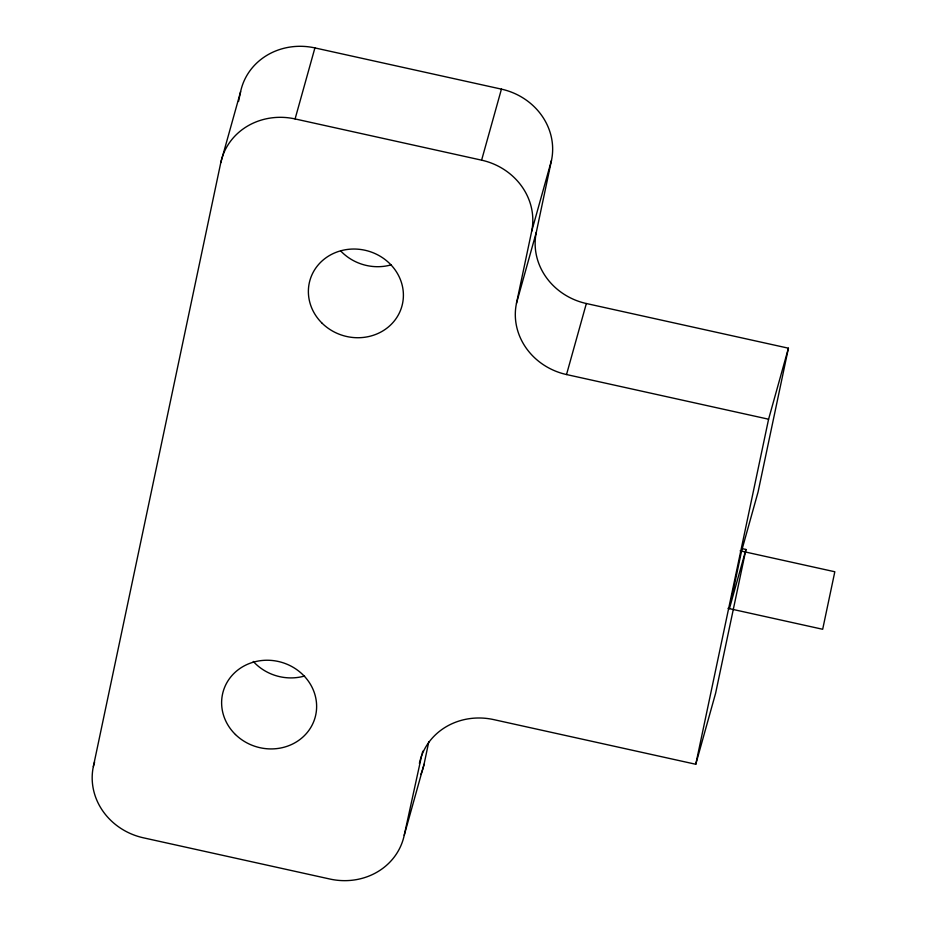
<?xml version="1.0" encoding="UTF-8"?>
<svg xmlns="http://www.w3.org/2000/svg" width="927" height="927" viewBox="0 0 927 927"><rect width="100%" height="100%" fill="white"/><g stroke="black" fill="none" stroke-linecap="round" stroke-linejoin="round"><path stroke-width="1.39" d="M428.795 741.774L424.056 764.242L404.23 835.262A63.696 58.76 15.6 0 1 329.919 879.039L143.395 837.811A63.696 58.76 15.6 0 1 93.349 766.559L220.777 162.7L240.603 91.68A63.696 58.76 15.6 0 1 314.913 47.914L501.437 89.131A63.696 58.76 15.6 0 1 551.484 160.383L536.304 232.271L516.478 303.291A63.696 58.76 15.6 0 0 566.524 374.543L768.587 419.213L788.413 348.193L586.351 303.523A63.696 58.76 15.6 0 1 536.304 232.271M238.54 101.46L240.603 91.68M404.23 835.262L421.878 754.497M516.478 303.291L531.646 231.414L551.484 160.383M419.398 763.373A63.696 58.76 15.6 0 1 493.709 719.607L695.771 764.265L768.587 419.213M741.727 548.541L745.945 549.468L715.609 693.245L695.771 764.265M788.413 348.193L758.077 491.959L741.554 551.148L729.422 608.657L745.945 549.468M93.349 766.559L94.589 762.121M220.777 162.7A63.696 58.76 15.6 0 1 295.087 118.934L314.913 47.914M531.646 231.414A63.696 58.76 15.6 0 0 481.611 160.162L501.437 89.131M422.191 753.396L422.805 751.171M566.524 374.543L586.351 303.523M295.087 118.934L481.611 160.162M740.14 550.835L834.821 571.762L822.678 629.271L728.008 608.344M424.056 764.242A63.696 58.76 15.6 0 1 420.812 774.474M391.345 264.809A47.764 44.067 15.6 0 1 340.869 251.124M304.577 676.015A47.764 44.067 15.6 0 1 253.28 661.449M322.214 323.326A47.764 44.067 15.6 0 0 401.75 306.744A47.764 44.067 15.6 0 0 343.697 250.081A47.764 44.067 15.6 0 0 322.214 323.326M235.446 734.52A47.764 44.067 15.6 0 0 314.983 717.938A47.764 44.067 15.6 0 0 256.93 661.287A47.764 44.067 15.6 0 0 235.446 734.52"/></g></svg>
